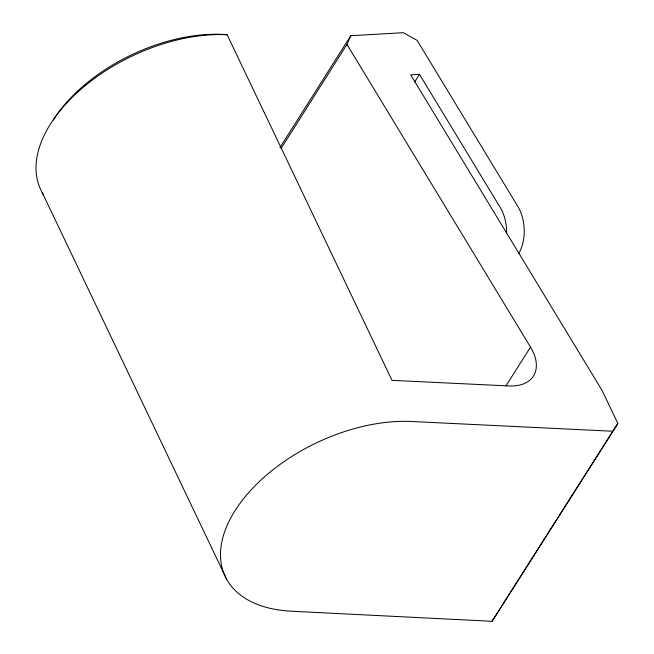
<?xml version="1.0" encoding="UTF-8"?>
<svg xmlns="http://www.w3.org/2000/svg" width="654" height="654" viewBox="0 0 654 654"><rect width="100%" height="100%" fill="white"/><g stroke="black" fill="none" stroke-linecap="round" stroke-linejoin="round"><path stroke-width="0.98" d="M281.065 148.499L346.963 44.431L350.789 35.708L403.363 32.7L417.162 40.425L517.878 206.509A33.64 20.748 86.7 0 1 518.867 253.237M279.986 147.51L350.789 35.708M414.587 82.077L419.492 74.335L500.253 207.514A33.64 20.748 86.7 0 1 506.597 233.584M506.008 385.819L530.517 347.119L346.963 44.431M612.43 431.239L411.619 421.495A139.907 81.439 -25.5 0 0 235.072 510.602A139.907 81.439 -25.5 0 0 291.471 611.22L492.07 621.3L617.842 423.465L602.138 390.552L410.679 74.842L419.492 74.335M617.842 423.465L492.07 621.3M530.517 347.119A49.851 29.741 32.3 0 1 508.787 385.942L391.991 380.35L227.142 34.736L222.769 34.417A134.299 78.178 -25.5 0 0 53.293 119.96M42.232 192.603L226.709 579.362M43.205 194.263A139.907 81.439 -25.5 0 1 81.268 88.985A139.907 81.439 -25.5 0 1 227.142 34.736"/></g></svg>
